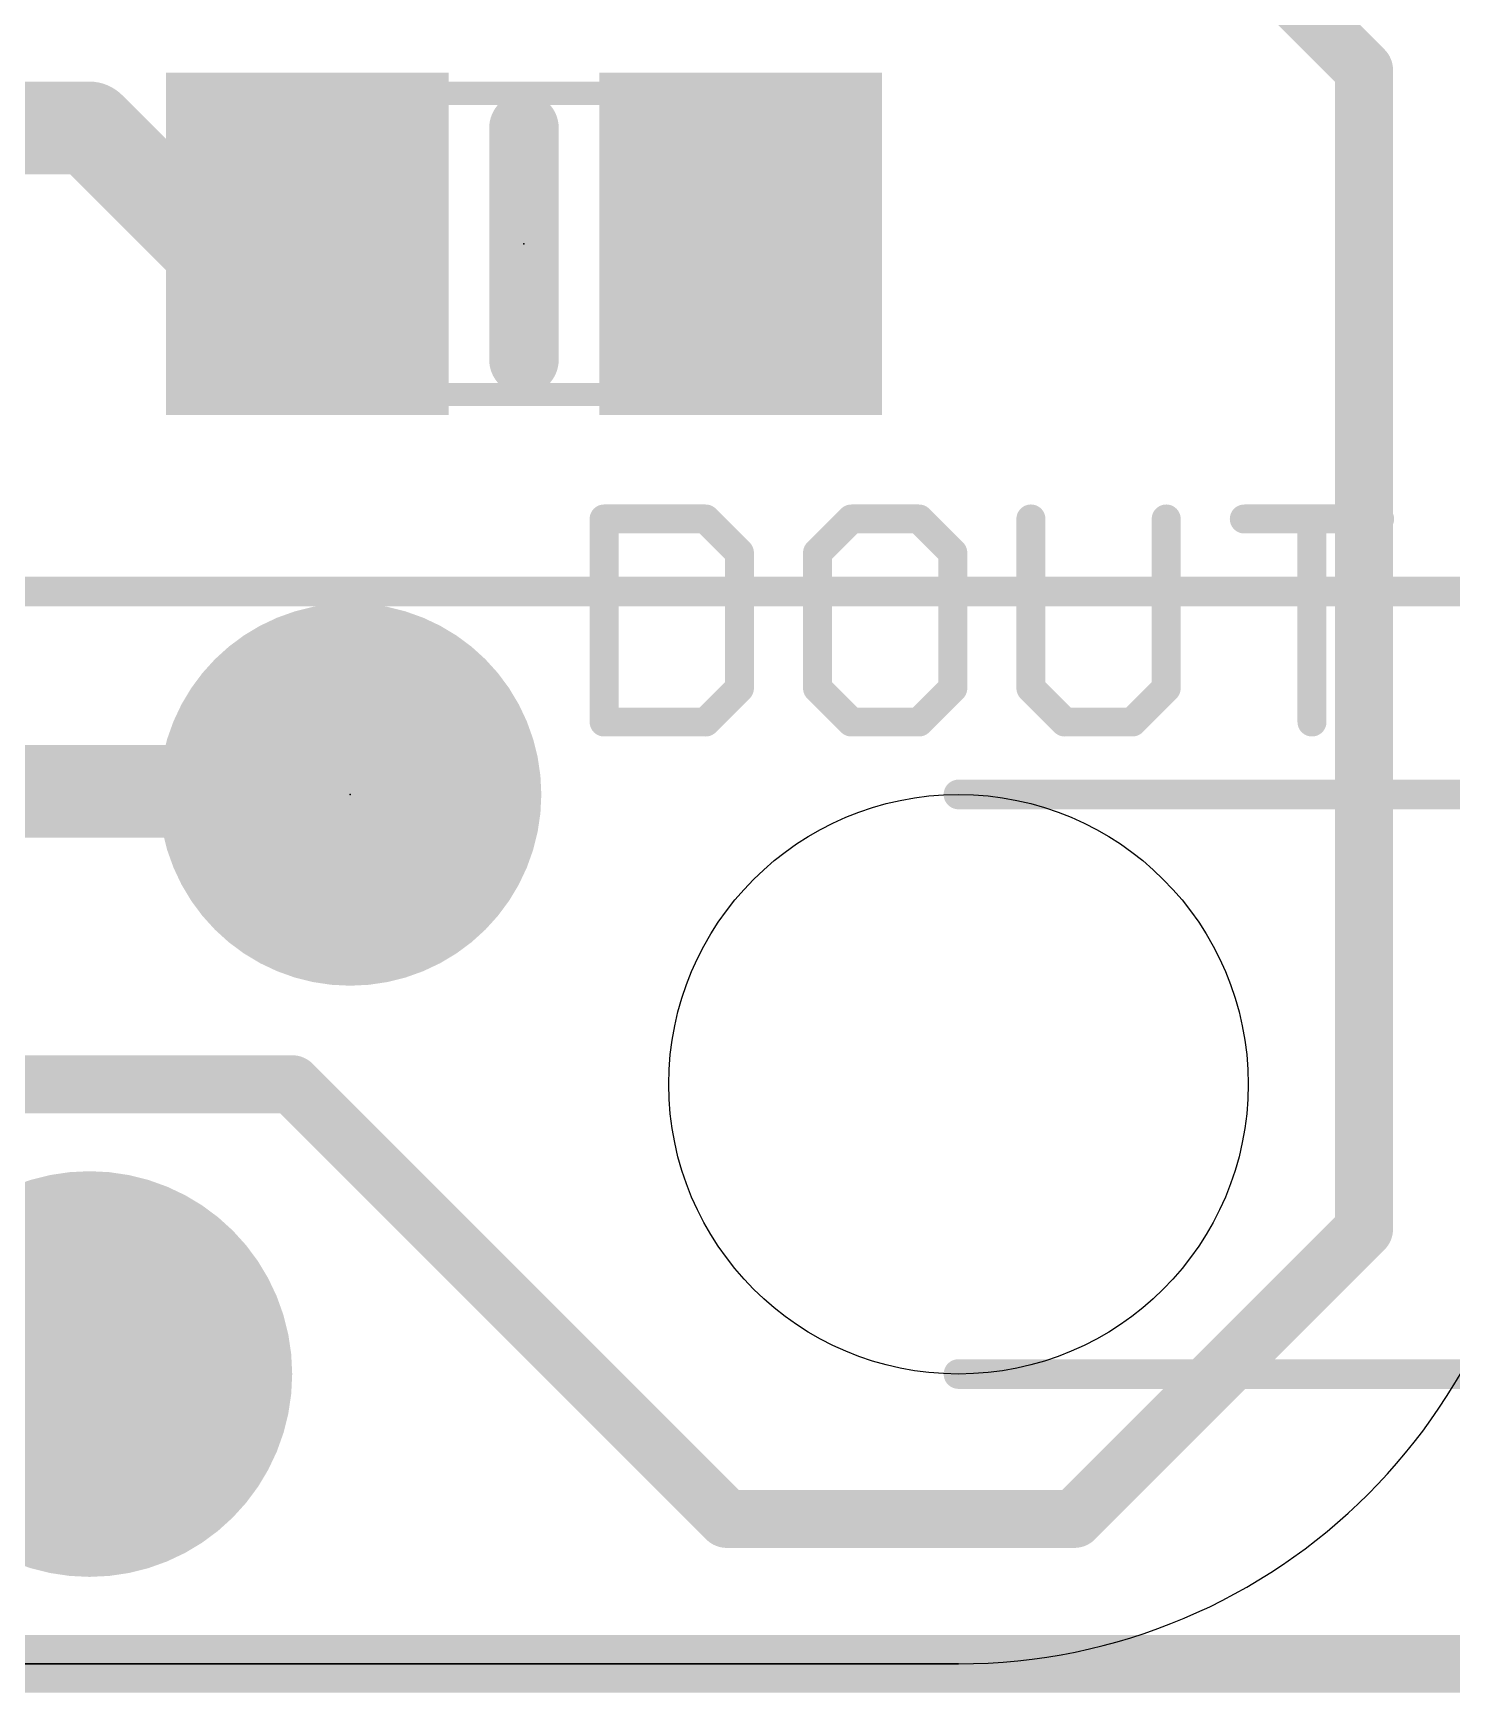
# Model space of a CAD drawing. Extents: x -9.8 to 63.1, y -5.4 to 29.5.
# Drawn here: x 44.2 to 50.42, y -0.13 to 7.15 of the extents above; entities that cross this region are included whole.
import ezdxf

# ---------------------------------------------------------------- set-up
doc = ezdxf.new("R2010")
doc.units = 0
for name, color, linetype in [('1', 12, 'CONTINUOUS'), ('16', 132, 'CONTINUOUS'), ('17', 110, 'CONTINUOUS'), ('20', 4, 'CONTINUOUS'), ('21', 40, 'CONTINUOUS'), ('23', 53, 'CONTINUOUS'), ('47', 253, 'CONTINUOUS'), ('51', 253, 'CONTINUOUS')]:
    doc.layers.add(name, color=color, linetype=linetype)

# ---------------------------------------------------------------- blocks, each defined once
blk = doc.blocks.new('RECT')
blk.add_solid([(-0.5, -0.5), (0.5, -0.5), (-0.5, 0.5), (0.5, 0.5)])
blk = doc.blocks.new('ROUNDP')
at = {"const_width": 0.5}
blk.add_lwpolyline([(0, -0.25, 1), (0, 0.25, 1), (0, -0.25)], format="xyb", dxfattribs=at)

msp = doc.modelspace()

# ---------------------------------------------------------------- linework, layer by layer
at = {"layer": '1'}
for points, const_width in [([(50.038, 6.985), (47.968, 9.055)], 0.254), ([(50.038, 1.905), (50.038, 6.985)], 0.254), ([(44.45, 6.731), (43.053, 6.731)], 0.4064), ([(44.958, 6.223), (44.45, 6.731)], 0.4064), ([(45.405, 6.223), (44.958, 6.223)], 0.4064), ([(43.66, 3.824), (45.579, 3.824)], 0.4064), ([(45.579, 3.824), (45.593, 3.81)], 0.4064), ([(7.747, 2.54), (45.339, 2.54)], 0.254), ([(45.339, 2.54), (47.244, 0.635)], 0.254), ([(48.768, 0.635), (50.038, 1.905)], 0.254), ([(47.244, 0.635), (48.768, 0.635)], 0.254), ([(0, 0), (50.8, 0)], 0.254)]:
    msp.add_lwpolyline(points, dxfattribs=dict(at, const_width=const_width))
for points, const_width in [([(50.1015, 6.985, 1), (49.9745, 6.985)], 0.127), ([(49.9931, 6.9401, 1), (50.0829, 7.0299)], 0.127), ([(44.5218, 6.8028, 1), (44.3782, 6.6592)], 0.2032), ([(44.45, 6.6294, 1), (44.45, 6.8326)], 0.2032), ([(44.958, 6.3246, 1), (44.958, 6.1214)], 0.2032), ([(45.405, 6.1214, 1), (45.405, 6.3246)], 0.2032), ([(44.8862, 6.1512, 1), (45.0298, 6.2948)], 0.2032), ([(45.6508, 3.8958, 1), (45.5072, 3.7522)], 0.2032), ([(45.579, 3.7224, 1), (45.579, 3.9256)], 0.2032), ([(45.5212, 3.7382, 1), (45.6648, 3.8818)], 0.2032), ([(45.3839, 2.5849, 1), (45.2941, 2.4951)], 0.127), ([(45.339, 2.4765, 1), (45.339, 2.6035)], 0.127), ([(49.9745, 1.905, 1), (50.1015, 1.905)], 0.127), ([(50.0829, 1.8601, 1), (49.9931, 1.9499)], 0.127), ([(47.244, 0.6985, 1), (47.244, 0.5715)], 0.127), ([(47.1991, 0.5901, 1), (47.2889, 0.6799)], 0.127), ([(48.7231, 0.6799, 1), (48.8129, 0.5901)], 0.127), ([(48.768, 0.5715, 1), (48.768, 0.6985)], 0.127)]:
    msp.add_lwpolyline(points, format="xyb", dxfattribs=dict(at, const_width=const_width))
at = {"layer": '16', "const_width": 0.254}
msp.add_lwpolyline([(0, 0), (50.8, 0)], dxfattribs=at)
at = {"layer": '20'}
for p, q in [((48.26, 0), (2.54, 0)), ((2.54, 0), (48.26, 0))]:
    msp.add_line(p, q, dxfattribs=at)
msp.add_circle((48.26, 2.54), 1.27, dxfattribs=at)
msp.add_arc((48.26, 2.54), 2.54, 270, 0, dxfattribs=at)
msp.add_arc((48.26, 2.54), 2.54, 270, 0, dxfattribs=at)
at = {"layer": '21'}
for points, const_width in [([(46.355, 6.731), (46.355, 5.715)], 0.3048), ([(46.7065, 5.0173), (46.7065, 4.1275)], 0.127), ([(47.1513, 5.0173), (46.7065, 5.0173)], 0.127), ([(47.2996, 4.869), (47.1513, 5.0173)], 0.127), ([(47.7903, 5.0173), (47.642, 4.869)], 0.127), ([(48.0869, 5.0173), (47.7903, 5.0173)], 0.127), ([(48.2352, 4.869), (48.0869, 5.0173)], 0.127), ([(48.5775, 5.0173), (48.5775, 4.2758)], 0.127), ([(49.1707, 4.2758), (49.1707, 5.0173)], 0.127), ([(49.513, 5.0173), (50.1062, 5.0173)], 0.127), ([(49.8096, 4.1275), (49.8096, 5.0173)], 0.127), ([(47.2996, 4.2758), (47.2996, 4.869)], 0.127), ([(47.642, 4.869), (47.642, 4.2758)], 0.127), ([(48.2352, 4.2758), (48.2352, 4.869)], 0.127), ([(47.1513, 4.1275), (47.2996, 4.2758)], 0.127), ([(47.642, 4.2758), (47.7903, 4.1275)], 0.127), ([(48.0869, 4.1275), (48.2352, 4.2758)], 0.127), ([(48.5775, 4.2758), (48.7258, 4.1275)], 0.127), ([(49.0224, 4.1275), (49.1707, 4.2758)], 0.127), ([(46.7065, 4.1275), (47.1513, 4.1275)], 0.127), ([(47.7903, 4.1275), (48.0869, 4.1275)], 0.127), ([(48.7258, 4.1275), (49.0224, 4.1275)], 0.127)]:
    msp.add_lwpolyline(points, dxfattribs=dict(at, const_width=const_width))
for points, const_width in [([(46.4312, 6.731, 1), (46.2788, 6.731)], 0.1524), ([(46.2788, 5.715, 1), (46.4312, 5.715)], 0.1524), ([(46.7382, 5.0173, 1), (46.6747, 5.0173)], 0.0635), ([(46.7065, 5.049, 1), (46.7065, 4.9855)], 0.0635), ([(47.1738, 5.0397, 1), (47.1289, 4.9948)], 0.0635), ([(47.1513, 4.9855, 1), (47.1513, 5.049)], 0.0635), ([(47.7903, 5.049, 1), (47.7903, 4.9855)], 0.0635), ([(47.8127, 4.9948, 1), (47.7678, 5.0397)], 0.0635), ([(48.1093, 5.0397, 1), (48.0644, 4.9948)], 0.0635), ([(48.0869, 4.9855, 1), (48.0869, 5.049)], 0.0635), ([(48.6093, 5.0173, 1), (48.5457, 5.0173)], 0.0635), ([(49.2024, 5.0173, 1), (49.1389, 5.0173)], 0.0635), ([(49.513, 5.049, 1), (49.513, 4.9855)], 0.0635), ([(49.8414, 5.0173, 1), (49.7779, 5.0173)], 0.0635), ([(50.1062, 4.9855, 1), (50.1062, 5.049)], 0.0635), ([(47.3314, 4.869, 1), (47.2679, 4.869)], 0.0635), ([(47.2772, 4.8465, 1), (47.3221, 4.8914)], 0.0635), ([(47.6737, 4.869, 1), (47.6102, 4.869)], 0.0635), ([(47.6195, 4.8914, 1), (47.6644, 4.8465)], 0.0635), ([(48.2669, 4.869, 1), (48.2034, 4.869)], 0.0635), ([(48.2127, 4.8465, 1), (48.2576, 4.8914)], 0.0635), ([(47.2679, 4.2758, 1), (47.3314, 4.2758)], 0.0635), ([(47.3221, 4.2533, 1), (47.2772, 4.2982)], 0.0635), ([(47.6102, 4.2758, 1), (47.6737, 4.2758)], 0.0635), ([(47.6644, 4.2982, 1), (47.6195, 4.2533)], 0.0635), ([(48.2034, 4.2758, 1), (48.2669, 4.2758)], 0.0635), ([(48.2576, 4.2533, 1), (48.2127, 4.2982)], 0.0635), ([(48.5457, 4.2758, 1), (48.6093, 4.2758)], 0.0635), ([(48.6, 4.2982, 1), (48.555, 4.2533)], 0.0635), ([(49.1389, 4.2758, 1), (49.2024, 4.2758)], 0.0635), ([(49.1931, 4.2533, 1), (49.1482, 4.2982)], 0.0635), ([(46.6747, 4.1275, 1), (46.7382, 4.1275)], 0.0635), ([(46.7065, 4.1593, 1), (46.7065, 4.0958)], 0.0635), ([(47.1289, 4.15, 1), (47.1738, 4.105)], 0.0635), ([(47.1513, 4.0958, 1), (47.1513, 4.1593)], 0.0635), ([(47.7903, 4.1593, 1), (47.7903, 4.0958)], 0.0635), ([(47.7678, 4.105, 1), (47.8127, 4.15)], 0.0635), ([(48.0644, 4.15, 1), (48.1093, 4.105)], 0.0635), ([(48.0869, 4.0958, 1), (48.0869, 4.1593)], 0.0635), ([(48.7258, 4.1593, 1), (48.7258, 4.0958)], 0.0635), ([(48.7033, 4.105, 1), (48.7482, 4.15)], 0.0635), ([(48.9999, 4.15, 1), (49.0448, 4.105)], 0.0635), ([(49.0224, 4.0958, 1), (49.0224, 4.1593)], 0.0635), ([(49.7779, 4.1275, 1), (49.8414, 4.1275)], 0.0635)]:
    msp.add_lwpolyline(points, format="xyb", dxfattribs=dict(at, const_width=const_width))
at = {"layer": '23'}
for p in [(46.355, 6.223), (45.593, 3.81)]:
    msp.add_point(p, dxfattribs=at)
at = {"layer": '47', "const_width": 0.13}
for points in [[(41.91, 4.699), (60.243, 4.699)], [(48.26, 3.81), (57.195, 3.81)], [(48.26, 1.27), (57.195, 1.27)], [(20.955, 0), (63.037, 0)], [(42.164, 0), (60.243, 0)]]:
    msp.add_lwpolyline(points, dxfattribs=at)
at = {"layer": '47', "const_width": 0.065}
for points in [[(48.26, 3.8425, 1), (48.26, 3.7775)], [(48.26, 1.3025, 1), (48.26, 1.2375)]]:
    msp.add_lwpolyline(points, format="xyb", dxfattribs=at)
at = {"layer": '51', "const_width": 0.1016}
for points in [[(45.974, 6.883), (46.736, 6.883)], [(45.999, 5.563), (46.736, 5.563)]]:
    msp.add_lwpolyline(points, dxfattribs=at)
at = {"layer": '51', "const_width": 0.0508}
for points in [[(45.974, 6.9084, 1), (45.974, 6.8576)], [(46.736, 6.8576, 1), (46.736, 6.9084)], [(45.999, 5.5884, 1), (45.999, 5.5376)], [(46.736, 5.5376, 1), (46.736, 5.5884)]]:
    msp.add_lwpolyline(points, format="xyb", dxfattribs=at)

# ---------------------------------------------------------------- block references
at = {"layer": '1', "xscale": 1.24, "yscale": 1.5}
for p in [(45.405, 6.223), (47.305, 6.223)]:
    msp.add_blockref('RECT', p, dxfattribs=at)
at = {"layer": '17', "xscale": 1.6764, "yscale": 1.6764, "rotation": 90}
msp.add_blockref('ROUNDP', (45.593, 3.81), dxfattribs=at)
msp.add_blockref('ROUNDP', (45.593, 3.81), dxfattribs=at)
at = {"layer": '17', "xscale": 1.778, "yscale": 1.778}
msp.add_blockref('ROUNDP', (44.45, 1.27), dxfattribs=at)
msp.add_blockref('ROUNDP', (44.45, 1.27), dxfattribs=at)
at = {"layer": '51'}
for p, xscale, yscale in [((45.6379, 6.2242), 0.7501, 1.4501), ((47.0857, 6.2242), 0.7501, 1.4501), ((45.593, 3.81), 0.508, 0.508)]:
    msp.add_blockref('RECT', p, dxfattribs=dict(at, xscale=xscale, yscale=yscale))

doc.saveas('drawing.dxf')
